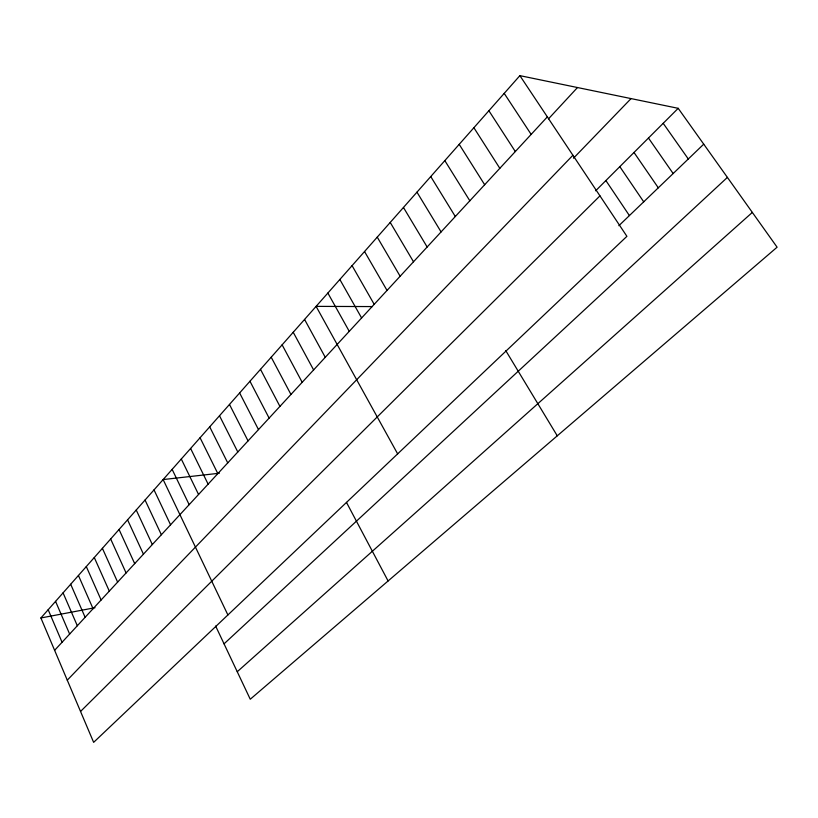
<?xml version="1.0" encoding="UTF-8"?>
<svg xmlns="http://www.w3.org/2000/svg" width="818" height="818" viewBox="0 0 818 818"><rect width="100%" height="100%" fill="white"/><g stroke="black" fill="none" stroke-linecap="round" stroke-linejoin="round"><path stroke-width="1.23" d="M519.88 75.645L626.905 236.33L93.641 742.355L40.9 617.968L519.88 75.645L678.204 108.324L777.1 247.2L250.257 699.237L215.625 626.036M54.622 650.32L547.344 116.872M548.52 118.825L577.488 87.536M67.27 680.167L572.917 155.267M573.479 158.222L631.056 98.589M595.627 190.809L678.204 108.324M80.542 711.455L599.952 195.86M618.868 225.707L703.725 144.162M224.05 643.838L727.396 177.404M237.251 671.731L752.335 212.424M40.9 617.968L95.021 607.713M219.357 473.233L163.14 479.563L227.895 614.962M372.384 306.576L316.096 306.372L397.65 453.878M663.204 123.324L688.296 158.989M648.47 138.027L673.153 173.539M634.011 152.475L658.296 187.813M619.819 166.647L643.715 201.831M605.893 180.563L629.4 215.584M504.215 93.385L531.158 134.408M488.888 110.737L515.32 151.555M473.888 127.72L499.829 168.324M459.205 144.346L484.665 184.735M444.828 160.625L469.829 200.799M430.749 176.565L455.309 216.525M416.965 192.169L441.086 231.923M505.749 350.595L557.262 435.82M403.458 207.465L427.149 247.005M390.227 222.445L413.509 261.78M377.251 237.138L400.135 276.249M364.542 251.525L387.037 290.431M352.077 265.646L374.194 304.337M339.848 279.48L361.607 317.967M327.865 293.059L349.255 331.341M304.562 319.439L325.267 357.302M293.233 332.272L313.611 369.92M282.118 344.848L302.179 382.303M271.208 357.21L290.952 394.46M346.464 502.364L388.1 580.974M260.492 369.337L279.93 406.393M249.971 381.26L269.112 418.1M239.633 392.957L258.488 429.603M229.48 404.45L248.058 440.902M219.5 415.749L237.803 451.996M209.705 426.843L227.731 462.896M200.073 437.753L217.844 473.612M190.604 448.469L208.12 484.144M181.289 459.01L198.559 494.491M172.138 469.379L189.162 504.665M154.019 489.89L170.563 524.798M145.052 500.043L161.371 534.747M136.238 510.023L152.322 544.543M127.567 519.839L143.436 554.164M119.05 529.491L134.694 563.633M110.655 538.99L126.084 572.948M102.403 548.326L117.628 582.109M94.285 557.528L109.305 591.117M86.299 566.567L101.115 599.983M78.436 575.473L93.058 608.704M70.685 584.246L85.123 617.293M63.068 592.866L77.321 625.75M55.563 601.363L69.632 634.062M48.18 609.727L62.066 642.263"/></g></svg>
